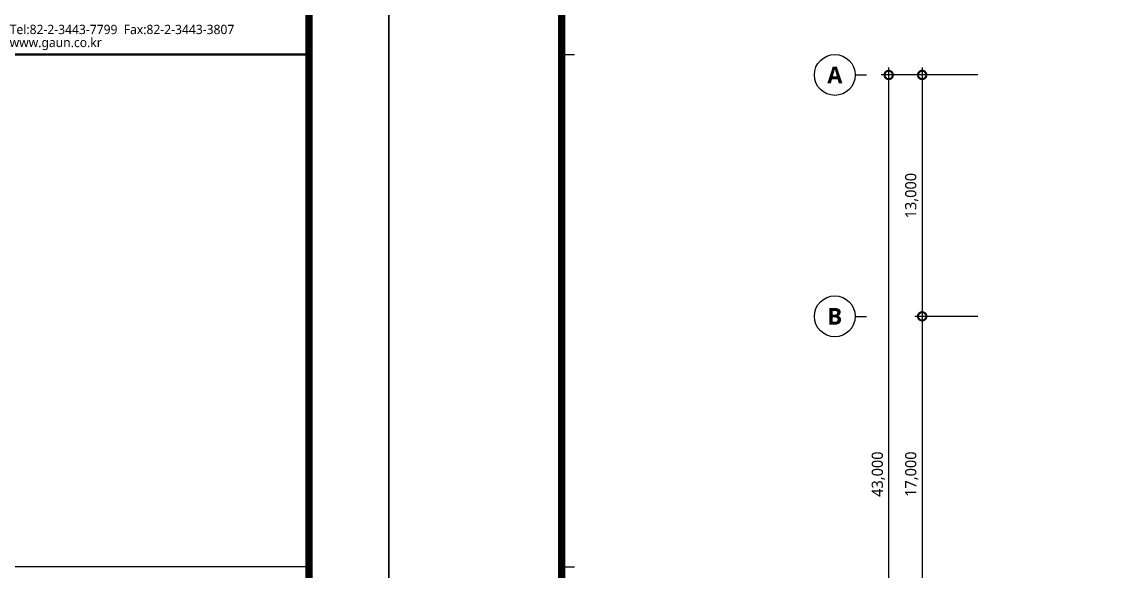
# Model space of a CAD drawing. Header units: millimetres. Extents: x -168600 to 672400, y 82 to 118882.
# Drawn here: x 148054 to 206831, y 59258 to 88843 of the extents above; entities that cross this region are included whole.
import ezdxf
from ezdxf.enums import TextEntityAlignment as Align

# ---------------------------------------------------------------- set-up
doc = ezdxf.new("R2010")
doc.units = ezdxf.units.MM
doc.header["$LTSCALE"] = 2000
for name, color, linetype in [('arch', 8, 'Continuous'), ('SYM-BUB', 3, 'Continuous'), ('XR-SHEET-SHT', 5, 'Continuous')]:
    doc.layers.add(name, color=color, linetype=linetype)
doc.layers.add('XR-SHEET-TEMP', color=171, linetype='Continuous', plot=False)
doc.styles.add('$0$스타일1', font='malgun.ttf')
doc.styles.add('XR-SHEET$0$XREF-Form$0$맑은고딕', font='malgun.ttf')
doc.styles.add('스타일2', font='malgunbd.ttf')
doc.dimstyles.new('CJA', dxfattribs={"dimscale": 300, "dimtxt": 2.7, "dimasz": 1, "dimexe": 2, "dimexo": 3, "dimgap": 1, "dimtad": 1, "dimdec": 0, "dimzin": 1, "dimdsep": 46, "dimlunit": 6, "dimtxsty": '$0$스타일1', "dimblk": 'CJDOT', "dimcen": 0.09, "dimdle": 1, "dimclrd": 256, "dimclre": 256, "dimclrt": 3, "dimadec": 0, "dimazin": 0, "dimtfac": 1, "dimtdec": 0, "dimtix": 1, "dimtmove": 2, "dimatfit": 3, "dimldrblk": 'CJDOT', "dimfxl": 1, "dimtolj": 1, "dimtzin": 1, "dimarcsym": 0})

# ---------------------------------------------------------------- blocks, each defined once
blk = doc.blocks.new('XR-FORM-EE', base_point=(461, 408))
at = {"layer": 'XR-SHEET-SHT', "color": 5}
blk.add_line((163900, 59400), (146700, 59400), dxfattribs=at)
blk.add_lwpolyline([(0, 118800), (168200, 118800), (168200, 0), (0, 0)], close=True, dxfattribs=at)
at = {"layer": 'XR-SHEET-SHT', "color": 5, "const_width": 400}
blk.add_lwpolyline([(9300, 114600), (163900, 114600), (163900, 4200), (9300, 4200)], close=True, dxfattribs=at)
at = {"layer": 'XR-SHEET-SHT', "color": 5, "const_width": 114}
blk.add_lwpolyline([(146700, 87000), (163900, 87000)], dxfattribs=at)
at = {"layer": 'XR-SHEET-TEMP'}
for p, q in [((9300, 87000), (10000, 87000)), ((9300, 59400), (10000, 59400))]:
    blk.add_line(p, q, dxfattribs=at)
at = {"layer": 'XR-SHEET-SHT', "color": 7, "style": 'XR-SHEET$0$XREF-Form$0$맑은고딕'}
for s, p in [('Tel:82-2-3443-7799  Fax:82-2-3443-3807', (147800, 88350)), ('www.gaun.co.kr', (147800, 87650))]:
    blk.add_text(s, height=500, dxfattribs=at).set_placement(p, align=Align.MIDDLE_LEFT)
blk = doc.blocks.new('_DotSmall')
at = {"color": 0, "linetype": 'ByBlock', "const_width": 0.5}
blk.add_lwpolyline([(-0.0625, 0, 1), (0.0625, 0, 1)], format="xyb", close=True, dxfattribs=at)
blk = doc.blocks.new('*D154')
at = {"layer": 'arch', "color": 7, "lineweight": -2, "transparency": 16777216}
for p, q in [((199500, 85982), (194300, 85982)), ((194700, 42582), (194700, 86382)), ((199500, 42982), (194300, 42982))]:
    blk.add_line(p, q, dxfattribs=at)
at = {"layer": 'arch', "color": 7, "lineweight": -2, "transparency": 16777216, "xscale": 900, "yscale": 900, "zscale": 900}
for p, rotation in [((194700, 85982), 90), ((194700, 42982), 270)]:
    blk.add_blockref('_DotSmall', p, dxfattribs=dict(at, rotation=rotation))
at = {"layer": 'arch', "color": 3, "transparency": 16777216, "insert": (194140, 64482), "char_height": 600, "attachment_point": 5, "rotation": 90, "style": '$0$스타일1'}
blk.add_mtext('\\A1;43,000', dxfattribs=at)
blk = doc.blocks.new('CJDOT')
blk.add_line((-2, 0), (2, 0))
at = {"const_width": 0.5}
blk.add_lwpolyline([(-0.25, 0, 1), (0.25, 0, 1)], format="xyb", close=True, dxfattribs=at)
blk = doc.blocks.new('*D155')
at = {"layer": 'arch', "color": 7, "lineweight": -2, "transparency": 16777216}
for p, q in [((199500, 85982), (196100, 85982)), ((196500, 86382), (196500, 72582)), ((199500, 72982), (196100, 72982))]:
    blk.add_line(p, q, dxfattribs=at)
at = {"layer": 'arch', "color": 7, "lineweight": -2, "transparency": 16777216, "xscale": 900, "yscale": 900, "zscale": 900}
for p, rotation in [((196500, 85982), 90), ((196500, 72982), 270)]:
    blk.add_blockref('_DotSmall', p, dxfattribs=dict(at, rotation=rotation))
at = {"layer": 'arch', "color": 3, "transparency": 16777216, "insert": (195938, 79482), "char_height": 600, "attachment_point": 5, "rotation": 90, "style": '$0$스타일1'}
blk.add_mtext('\\A1;13,000', dxfattribs=at)
blk = doc.blocks.new('*D156')
at = {"layer": 'arch', "color": 7, "lineweight": -2, "transparency": 16777216}
for p, q in [((199500, 72982), (196100, 72982)), ((196500, 73382), (196500, 55582)), ((199500, 55982), (196100, 55982))]:
    blk.add_line(p, q, dxfattribs=at)
at = {"layer": 'arch', "color": 7, "lineweight": -2, "transparency": 16777216, "xscale": 900, "yscale": 900, "zscale": 900}
for p, rotation in [((196500, 72982), 90), ((196500, 55982), 270)]:
    blk.add_blockref('_DotSmall', p, dxfattribs=dict(at, rotation=rotation))
at = {"layer": 'arch', "color": 3, "transparency": 16777216, "insert": (195938, 64482), "char_height": 600, "attachment_point": 5, "rotation": 90, "style": '$0$스타일1'}
blk.add_mtext('\\A1;17,000', dxfattribs=at)
blk = doc.blocks.new('NEW_BUB')
at = {"layer": 'SYM-BUB', "color": 6}
blk.add_line((0, 3), (0, 0), dxfattribs=at)
blk.add_circle((0, 8.5), 5.5, dxfattribs=at)
at = {"layer": 'SYM-BUB', "color": 3, "style": '스타일2'}
blk.add_attdef('X', text='', height=4.5, dxfattribs=at).set_placement((0, 8.5), align=Align.MIDDLE)

msp = doc.modelspace()

# ---------------------------------------------------------------- block references
at = {"layer": 'arch'}
for p in [(61, 490.7), (168261, 490.7)]:
    msp.add_blockref('XR-FORM-EE', p, dxfattribs=at)
ref = msp.add_blockref('NEW_BUB', (193500, 85982.2), dxfattribs=dict(at, xscale=200.0000000000001, yscale=200.0000000000001, zscale=200.0000000000001, rotation=90))
ref.add_attrib('X', 'A', dxfattribs={"layer": 'SYM-BUB', "color": 3, "height": 900, "style": '스타일2'}).set_placement((191800, 85982.2), align=Align.MIDDLE)
ref = msp.add_blockref('NEW_BUB', (193500, 72982.2), dxfattribs=dict(at, xscale=200.0000000000001, yscale=200.0000000000001, zscale=200.0000000000001, rotation=90))
ref.add_attrib('X', 'B', dxfattribs={"layer": 'SYM-BUB', "color": 3, "height": 900, "style": '스타일2'}).set_placement((191800, 72982.2), align=Align.MIDDLE)

# ---------------------------------------------------------------- dimensions: what is measured, and where the dimension line sits
for base, p1, p2, angle, picture, middle in [((194700, 85982.2), (200100, 42982.2), (200100, 85982.2), 270, '*D154', (194139.7, 64482.2)), ((196500, 72982.2), (200100, 85982.2), (200100, 72982.2), 90, '*D155', (195938, 79482.2)), ((196500, 55982.2), (200100, 72982.2), (200100, 55982.2), 270, '*D156', (195938, 64482.2))]:
    dim = msp.add_linear_dim(base=base, p1=p1, p2=p2, angle=angle, dimstyle='CJA', override={"dimscale": 200, "dimtxt": 3, "dimasz": 4.5, "dimblk1": 'DotSmall', "dimblk2": 'DotSmall', "dimsah": 1, "dimdle": 2, "dimclrd": 7, "dimclre": 7}, dxfattribs=at)
    dim.commit()
    dim.dimension.update_dxf_attribs({"geometry": picture, "text_midpoint": middle})

doc.saveas('drawing.dxf')
